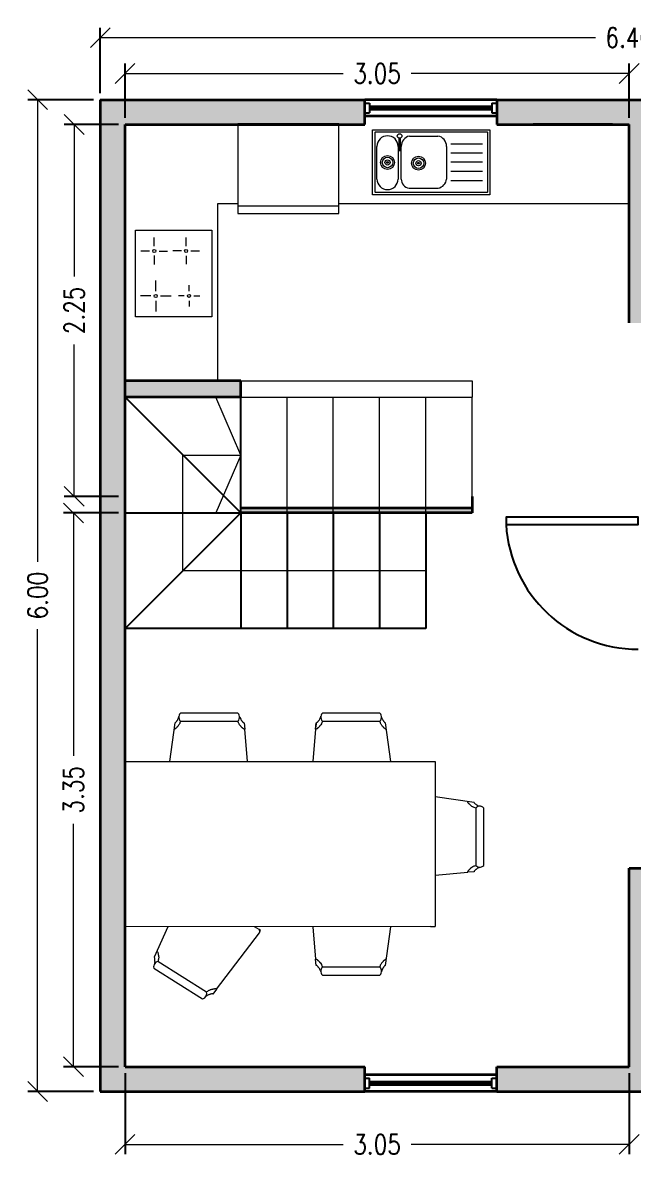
# Model space of a CAD drawing. Header units: inches. Extents: x 46.4 to 62.5, y 75.5 to 86.
# Drawn here: x 46.37 to 50.06, y 79.03 to 85.91 of the extents above; entities that cross this region are included whole.
import ezdxf

# ---------------------------------------------------------------- set-up
doc = ezdxf.new("R2010")
doc.units = ezdxf.units.IN
doc.header["$MEASUREMENT"] = 0
doc.linetypes.add('HIDDEN', pattern=[0.375, 0.25, -0.125])
doc.layers.get('DEFPOINTS').update_dxf_attribs({"color": 210})
for name, color, linetype, lineweight in [('A-ANNO-DIMS', 253, 'Continuous', 20), ('A-DOOR-FULL', 4, 'Continuous', 25), ('A-FLOR-LEVL', 7, 'Continuous', 35), ('A-FLOR-OVHD', 3, 'HIDDEN', 18), ('A-FLOR-STRS', 4, 'Continuous', 25), ('A-FURNITURE', 7, 'Continuous', 20), ('A-GLAZ-FULL', 4, 'Continuous', 25), ('A-WALL-FULL-EXTR', 7, 'Continuous', 35), ('A-WALL-FULL-INTR', 7, 'Continuous', 35)]:
    doc.layers.add(name, color=color, linetype=linetype, lineweight=lineweight)
doc.layers.add('Retini', color=253, linetype='Continuous', plot=False)
doc.styles.add('E-ROMANS', font='romans.shx', dxfattribs={"width": 0.8})
doc.dimstyles.new('E-0100_ARW_18', dxfattribs={"dimscale": 0.001, "dimtxt": 180, "dimasz": 180, "dimexe": 90, "dimexo": 60, "dimgap": 90, "dimtad": 0, "dimzin": 0, "dimdsep": 46, "dimtxsty": 'E-ROMANS', "dimblk": 'OPEN90', "dimcen": 90, "dimclrd": 256, "dimclre": 256, "dimclrt": 256, "dimadec": 0, "dimazin": 0, "dimtfac": 1, "dimtmove": 1, "dimatfit": 3, "dimldrblk": 'OPEN90', "dimfxl": 1, "dimtfill": 1, "dimtolj": 1, "dimtzin": 0, "dimarcsym": 0})

# ---------------------------------------------------------------- blocks, each defined once
blk = doc.blocks.new('_Oblique')
at = {"color": 0, "linetype": 'ByBlock', "lineweight": -2}
blk.add_line((-0.5, -0.5), (0.5, 0.5), dxfattribs=at)
blk = doc.blocks.new('*D33')
at = {"layer": 'A-ANNO-DIMS', "linetype": 'Continuous', "lineweight": -2, "transparency": 16777216}
for p, q in [((46.8393, 85.4809), (46.8393, 85.8766)), ((53.2393, 85.4809), (53.2393, 85.8766))]:
    blk.add_line(p, q, dxfattribs=at)
at = {"layer": 'A-ANNO-DIMS', "transparency": 16777216}
for p, q in [((46.8393, 85.8166), (49.8353, 85.8166)), ((53.2393, 85.8166), (50.2433, 85.8166))]:
    blk.add_line(p, q, dxfattribs=at)
at = {"layer": 'DEFPOINTS', "color": 0, "linetype": 'Continuous', "transparency": 16777216}
for p in [(53.2393, 85.8166), (46.8393, 85.4409), (53.2393, 85.4409)]:
    blk.add_point(p, dxfattribs=at)
at = {"layer": 'A-ANNO-DIMS', "linetype": 'Continuous', "transparency": 16777216, "xscale": 0.12, "yscale": 0.12, "zscale": 0.12, "rotation": 180}
blk.add_blockref('_Oblique', (46.8393, 85.8166), dxfattribs=at)
at = {"layer": 'A-ANNO-DIMS', "linetype": 'Continuous', "transparency": 16777216, "xscale": 0.12, "yscale": 0.12, "zscale": 0.12}
blk.add_blockref('_Oblique', (53.2393, 85.8166), dxfattribs=at)
at = {"layer": 'A-ANNO-DIMS', "linetype": 'Continuous', "transparency": 16777216, "insert": (50.0393, 85.8166), "char_height": 0.12, "attachment_point": 5, "style": 'E-ROMANS', "bg_fill": 3, "box_fill_scale": 1.25, "bg_fill_color": 256, "bg_fill_true_color": 13158600, "bg_fill_transparency": 0}
blk.add_mtext('\\A1;6.40', dxfattribs=at)
blk = doc.blocks.new('_Open90')
at = {"color": 0, "linetype": 'ByBlock', "lineweight": -2}
for p, q in [((0, 0), (-1, 0)), ((-0.5, 0.5), (0, 0)), ((0, 0), (-0.5, -0.5))]:
    blk.add_line(p, q, dxfattribs=at)
blk = doc.blocks.new('*D34')
at = {"layer": 'A-ANNO-DIMS', "linetype": 'Continuous', "lineweight": -2, "transparency": 16777216}
for p, q in [((46.7993, 85.4409), (46.4001, 85.4409)), ((46.7993, 79.4409), (46.4001, 79.4409))]:
    blk.add_line(p, q, dxfattribs=at)
at = {"layer": 'A-ANNO-DIMS', "transparency": 16777216}
for p, q in [((46.4601, 85.4409), (46.4601, 82.6449)), ((46.4601, 79.4409), (46.4601, 82.2369))]:
    blk.add_line(p, q, dxfattribs=at)
at = {"layer": 'DEFPOINTS', "color": 0, "linetype": 'Continuous', "transparency": 16777216}
for p in [(46.8393, 85.4409), (46.4601, 79.4409), (46.8393, 79.4409)]:
    blk.add_point(p, dxfattribs=at)
at = {"layer": 'A-ANNO-DIMS', "linetype": 'Continuous', "transparency": 16777216, "xscale": 0.12, "yscale": 0.12, "zscale": 0.12}
for p, rotation in [((46.4601, 85.4409), 90), ((46.4601, 79.4409), 270)]:
    blk.add_blockref('_Oblique', p, dxfattribs=dict(at, rotation=rotation))
at = {"layer": 'A-ANNO-DIMS', "linetype": 'Continuous', "transparency": 16777216, "insert": (46.4601, 82.4409), "char_height": 0.12, "attachment_point": 5, "rotation": 90, "style": 'E-ROMANS', "bg_fill": 3, "box_fill_scale": 1.25, "bg_fill_color": 256, "bg_fill_true_color": 13158600, "bg_fill_transparency": 0}
blk.add_mtext('\\A1;6.00', dxfattribs=at)
blk = doc.blocks.new('*D35')
at = {"layer": 'A-ANNO-DIMS', "linetype": 'Continuous', "lineweight": -2, "transparency": 16777216}
for p, q in [((46.9493, 82.9409), (46.6172, 82.9409)), ((46.9493, 79.5909), (46.6172, 79.5909))]:
    blk.add_line(p, q, dxfattribs=at)
at = {"layer": 'A-ANNO-DIMS', "transparency": 16777216}
for p, q in [((46.6772, 82.9409), (46.6772, 81.4722)), ((46.6772, 79.5909), (46.6772, 81.0596))]:
    blk.add_line(p, q, dxfattribs=at)
at = {"layer": 'DEFPOINTS', "color": 0, "linetype": 'Continuous', "transparency": 16777216}
for p in [(46.9893, 82.9409), (46.6772, 79.5909), (46.9893, 79.5909)]:
    blk.add_point(p, dxfattribs=at)
at = {"layer": 'A-ANNO-DIMS', "linetype": 'Continuous', "transparency": 16777216, "xscale": 0.12, "yscale": 0.12, "zscale": 0.12}
for p, rotation in [((46.6772, 82.9409), 90), ((46.6772, 79.5909), 270)]:
    blk.add_blockref('_Oblique', p, dxfattribs=dict(at, rotation=rotation))
at = {"layer": 'A-ANNO-DIMS', "linetype": 'Continuous', "transparency": 16777216, "insert": (46.6772, 81.2659), "char_height": 0.12, "attachment_point": 5, "rotation": 90, "style": 'E-ROMANS', "bg_fill": 3, "box_fill_scale": 1.25, "bg_fill_color": 256, "bg_fill_true_color": 13158600, "bg_fill_transparency": 0}
blk.add_mtext('\\A1;3.35', dxfattribs=at)
blk = doc.blocks.new('*D36')
at = {"layer": 'A-ANNO-DIMS', "linetype": 'Continuous', "lineweight": -2, "transparency": 16777216}
for p, q in [((46.9493, 85.2909), (46.6212, 85.2909)), ((46.9493, 83.0409), (46.6212, 83.0409))]:
    blk.add_line(p, q, dxfattribs=at)
at = {"layer": 'A-ANNO-DIMS', "transparency": 16777216}
for p, q in [((46.6812, 85.2909), (46.6812, 84.3722)), ((46.6812, 83.0409), (46.6812, 83.9596))]:
    blk.add_line(p, q, dxfattribs=at)
at = {"layer": 'DEFPOINTS', "color": 0, "linetype": 'Continuous', "transparency": 16777216}
for p in [(46.9893, 85.2909), (46.6812, 83.0409), (46.9893, 83.0409)]:
    blk.add_point(p, dxfattribs=at)
at = {"layer": 'A-ANNO-DIMS', "linetype": 'Continuous', "transparency": 16777216, "xscale": 0.12, "yscale": 0.12, "zscale": 0.12}
for p, rotation in [((46.6812, 85.2909), 90), ((46.6812, 83.0409), 270)]:
    blk.add_blockref('_Oblique', p, dxfattribs=dict(at, rotation=rotation))
at = {"layer": 'A-ANNO-DIMS', "linetype": 'Continuous', "transparency": 16777216, "insert": (46.6812, 84.1659), "char_height": 0.12, "attachment_point": 5, "rotation": 90, "style": 'E-ROMANS', "bg_fill": 3, "box_fill_scale": 1.25, "bg_fill_color": 256, "bg_fill_true_color": 13158600, "bg_fill_transparency": 0}
blk.add_mtext('\\A1;2.25', dxfattribs=at)
blk = doc.blocks.new('*D37')
at = {"layer": 'A-ANNO-DIMS', "linetype": 'Continuous', "lineweight": -2, "transparency": 16777216}
for p, q in [((46.9893, 85.3309), (46.9893, 85.6596)), ((50.0393, 85.3309), (50.0393, 85.6596))]:
    blk.add_line(p, q, dxfattribs=at)
at = {"layer": 'A-ANNO-DIMS', "transparency": 16777216}
for p, q in [((46.9893, 85.5996), (48.308, 85.5996)), ((50.0393, 85.5996), (48.7206, 85.5996))]:
    blk.add_line(p, q, dxfattribs=at)
at = {"layer": 'DEFPOINTS', "color": 0, "linetype": 'Continuous', "transparency": 16777216}
for p in [(50.0393, 85.5996), (46.9893, 85.2909), (50.0393, 85.2909)]:
    blk.add_point(p, dxfattribs=at)
at = {"layer": 'A-ANNO-DIMS', "linetype": 'Continuous', "transparency": 16777216, "xscale": 0.12, "yscale": 0.12, "zscale": 0.12, "rotation": 180}
blk.add_blockref('_Oblique', (46.9893, 85.5996), dxfattribs=at)
at = {"layer": 'A-ANNO-DIMS', "linetype": 'Continuous', "transparency": 16777216, "xscale": 0.12, "yscale": 0.12, "zscale": 0.12}
blk.add_blockref('_Oblique', (50.0393, 85.5996), dxfattribs=at)
at = {"layer": 'A-ANNO-DIMS', "linetype": 'Continuous', "transparency": 16777216, "insert": (48.5143, 85.5996), "char_height": 0.12, "attachment_point": 5, "style": 'E-ROMANS', "bg_fill": 3, "box_fill_scale": 1.25, "bg_fill_color": 256, "bg_fill_true_color": 13158600, "bg_fill_transparency": 0}
blk.add_mtext('\\A1;3.05', dxfattribs=at)
blk = doc.blocks.new('*D40')
at = {"layer": 'A-ANNO-DIMS', "linetype": 'Continuous', "lineweight": -2, "transparency": 16777216}
for p, q in [((46.9893, 79.5509), (46.9893, 79.0607)), ((50.0393, 79.5509), (50.0393, 79.0607))]:
    blk.add_line(p, q, dxfattribs=at)
at = {"layer": 'A-ANNO-DIMS', "transparency": 16777216}
for p, q in [((46.9893, 79.1207), (48.308, 79.1207)), ((50.0393, 79.1207), (48.7206, 79.1207))]:
    blk.add_line(p, q, dxfattribs=at)
at = {"layer": 'DEFPOINTS', "color": 0, "linetype": 'Continuous', "transparency": 16777216}
for p in [(46.9893, 79.5909), (50.0393, 79.5909), (50.0393, 79.1207)]:
    blk.add_point(p, dxfattribs=at)
at = {"layer": 'A-ANNO-DIMS', "linetype": 'Continuous', "transparency": 16777216, "xscale": 0.12, "yscale": 0.12, "zscale": 0.12, "rotation": 180}
blk.add_blockref('_Oblique', (46.9893, 79.1207), dxfattribs=at)
at = {"layer": 'A-ANNO-DIMS', "linetype": 'Continuous', "transparency": 16777216, "xscale": 0.12, "yscale": 0.12, "zscale": 0.12}
blk.add_blockref('_Oblique', (50.0393, 79.1207), dxfattribs=at)
at = {"layer": 'A-ANNO-DIMS', "linetype": 'Continuous', "transparency": 16777216, "insert": (48.5143, 79.1207), "char_height": 0.12, "attachment_point": 5, "style": 'E-ROMANS', "bg_fill": 3, "box_fill_scale": 1.25, "bg_fill_color": 256, "bg_fill_true_color": 13158600, "bg_fill_transparency": 0}
blk.add_mtext('\\A1;3.05', dxfattribs=at)

msp = doc.modelspace()

# ---------------------------------------------------------------- hatches: boundary and pattern name
at = {"layer": 'Retini'}
h = msp.add_hatch(color=253, dxfattribs=at)
h.dxf.hatch_style = 1
h.paths.add_polyline_path([(46.8393, 79.4409), (48.4393, 79.4409), (48.4393, 79.5909), (46.9893, 79.5909), (46.9893, 85.2909), (48.4393, 85.2909), (48.4393, 85.4409), (46.8393, 85.4409)])
h = msp.add_hatch(color=253, dxfattribs=at)
h.dxf.hatch_style = 1
h.paths.add_polyline_path([(50.1893, 85.4409), (50.0393, 85.4409), (49.2393, 85.4409), (49.2393, 85.2909), (50.0393, 85.2909), (50.0393, 84.0909), (50.1893, 84.0909)])
h = msp.add_hatch(color=253, dxfattribs=at)
h.dxf.hatch_style = 1
h.paths.add_polyline_path([(47.6893, 83.7409), (46.9893, 83.7409), (46.9893, 83.6409), (47.6893, 83.6409)], flags=17)
h = msp.add_hatch(color=253, dxfattribs=at)
h.dxf.hatch_style = 1
h.paths.add_polyline_path([(47.9693, 82.9694), (47.6893, 82.9694), (47.6893, 82.9409), (47.9693, 82.9409)])
h = msp.add_hatch(color=253, dxfattribs=at)
h.dxf.hatch_style = 1
h.paths.add_polyline_path([(48.2493, 82.9694), (47.9693, 82.9694), (47.9693, 82.9409), (48.2493, 82.9409)])
h = msp.add_hatch(color=253, dxfattribs=at)
h.dxf.hatch_style = 1
h.paths.add_polyline_path([(48.5293, 82.9694), (48.2493, 82.9694), (48.2493, 82.9409), (48.5293, 82.9409)])
h = msp.add_hatch(color=253, dxfattribs=at)
h.dxf.hatch_style = 1
h.paths.add_polyline_path([(48.8093, 82.9694), (48.5293, 82.9694), (48.5293, 82.9409), (48.8093, 82.9409)])
h = msp.add_hatch(color=253, dxfattribs=at)
h.dxf.hatch_style = 1
h.paths.add_polyline_path([(49.0893, 82.9694), (48.8093, 82.9694), (48.8093, 82.9409), (49.0893, 82.9409)])
h = msp.add_hatch(color=253, dxfattribs=at)
h.dxf.hatch_style = 1
h.paths.add_polyline_path([(50.1893, 80.7909), (50.0393, 80.7909), (50.0393, 79.5909), (49.2393, 79.5909), (49.2393, 79.4409), (50.0393, 79.4409), (50.1893, 79.4409)])

# ---------------------------------------------------------------- linework, layer by layer
at = {"layer": 'A-DOOR-FULL', "linetype": 'Continuous'}
msp.add_lwpolyline([(49.2943, 82.8709), (50.0943, 82.8709), (50.0943, 82.9159), (49.2943, 82.9159), (49.2943, 82.8709)], dxfattribs=at)
msp.add_arc((50.0952, 82.9182), 0.8023, 183.38109, 269.93414, dxfattribs=at)
at = {"layer": 'A-FLOR-LEVL', "linetype": 'Continuous'}
for p, q in [((49.2393, 85.4409), (48.4393, 85.4409)), ((49.2393, 85.3409), (48.4393, 85.3409)), ((49.2393, 79.5409), (48.4393, 79.5409)), ((49.2393, 79.4409), (48.4393, 79.4409))]:
    msp.add_line(p, q, dxfattribs=at)
at = {"layer": 'A-FLOR-OVHD', "linetype": 'Continuous'}
for p, q in [((47.6893, 83.7409), (49.0893, 83.7409)), ((49.0893, 83.7409), (49.0893, 83.6409)), ((47.6893, 83.6409), (49.0893, 83.6409)), ((47.9693, 82.9409), (47.9693, 83.6409)), ((48.2493, 82.9409), (48.2493, 83.6409)), ((48.5293, 82.9409), (48.5293, 83.6409)), ((48.8093, 82.9409), (48.8093, 83.6409)), ((49.0893, 83.0409), (49.0893, 83.6409)), ((47.3393, 82.5909), (47.3393, 83.2909)), ((47.3393, 83.2909), (47.6893, 83.2909)), ((48.8093, 82.5909), (47.3393, 82.5909))]:
    msp.add_line(p, q, dxfattribs=at)
for points in [[(47.6893, 83.2909), (47.5381, 83.6409)], [(47.6893, 83.2909), (47.5381, 82.9409)]]:
    msp.add_lwpolyline(points, dxfattribs=at)
at = {"layer": 'A-FLOR-STRS', "linetype": 'Continuous', "ltscale": 0.001}
for q in [(46.9893, 83.6409), (47.6893, 83.6409)]:
    msp.add_line((47.6893, 82.9409), q, dxfattribs=at)
at = {"layer": 'A-FLOR-STRS', "linetype": 'Continuous'}
for p, q in [((46.9893, 82.9409), (47.6893, 82.9409)), ((47.6893, 82.9409), (47.6893, 82.2409)), ((47.9693, 82.9409), (47.9693, 82.2409)), ((48.2493, 82.9409), (48.2493, 82.2409)), ((48.5293, 82.9409), (48.5293, 82.2409)), ((48.8093, 82.9409), (48.8093, 82.2409)), ((48.8093, 82.2409), (46.9893, 82.2409))]:
    msp.add_line(p, q, dxfattribs=at)
at = {"layer": 'A-FLOR-STRS', "linetype": 'Continuous', "ltscale": 15}
msp.add_line((47.6893, 82.9409), (46.9893, 82.2409), dxfattribs=at)
at = {"layer": 'A-FURNITURE', "color": 0, "linetype": 'Continuous'}
for p, q in [((47.6708, 85.29), (47.6708, 84.7523)), ((48.2825, 84.7523), (48.2825, 85.29)), ((48.645, 85.2084), (48.645, 85.177)), ((48.6489, 85.1858), (48.6489, 85.2074)), ((48.6522, 85.2074), (48.6522, 85.1858)), ((48.6561, 85.1859), (48.6561, 85.2084)), ((48.7096, 85.2212), (48.8824, 85.2212)), ((48.5133, 84.961), (48.5133, 85.1583)), ((48.6415, 85.1583), (48.6415, 84.961)), ((48.645, 85.177), (48.645, 85.1343)), ((48.645, 85.1343), (48.6561, 85.1343)), ((48.6522, 85.1858), (48.6489, 85.1858)), ((48.6561, 85.1343), (48.6561, 85.1859)), ((48.66, 84.961), (48.66, 85.1583)), ((48.9347, 85.1583), (48.9347, 84.961)), ((48.9604, 85.1742), (49.1511, 85.1742)), ((48.9604, 85.1191), (49.1511, 85.1191)), ((48.9607, 85.0641), (49.1511, 85.0641)), ((48.9596, 85.0088), (49.1511, 85.0088)), ((48.9604, 84.9525), (49.1511, 84.9525)), ((48.7077, 84.9061), (48.8838, 84.9061)), ((48.2825, 84.7975), (47.6708, 84.7975)), ((48.2825, 84.7523), (48.2825, 84.7975)), ((47.6708, 84.7523), (48.2825, 84.7523)), ((47.1658, 84.5548), (47.1658, 84.6064)), ((47.3592, 84.5545), (47.3592, 84.6068)), ((47.1373, 84.5254), (47.0849, 84.5254)), ((47.1948, 84.5254), (47.2462, 84.5254)), ((47.3305, 84.5258), (47.2786, 84.5258)), ((47.3876, 84.5258), (47.4396, 84.5258)), ((47.1658, 84.4978), (47.1658, 84.4449)), ((47.3592, 84.4972), (47.3592, 84.4454)), ((47.175, 84.2827), (47.175, 84.3466)), ((47.3764, 84.2821), (47.3764, 84.3181)), ((47.1461, 84.2536), (47.0817, 84.2536)), ((47.2039, 84.2536), (47.2683, 84.2536)), ((47.3477, 84.2534), (47.3118, 84.2534)), ((47.4052, 84.2534), (47.4409, 84.2534)), ((47.175, 84.2244), (47.175, 84.1601)), ((47.3764, 84.2246), (47.3764, 84.1892))]:
    msp.add_line(p, q, dxfattribs=at)
at = {"layer": 'A-FURNITURE', "linetype": 'Continuous'}
for p, q in [((47.5497, 83.7421), (47.5497, 84.8129)), ((47.5497, 84.8129), (47.6708, 84.8129)), ((48.2825, 84.8129), (50.0392, 84.8129)), ((47.314, 81.7018), (47.3159, 81.6944)), ((47.3159, 81.6944), (47.3195, 81.6876)), ((47.3195, 81.6876), (47.3247, 81.682)), ((47.6717, 81.7291), (47.3247, 81.7291)), ((47.6717, 81.682), (47.677, 81.6876)), ((47.6806, 81.6944), (47.6825, 81.7018)), ((47.684, 81.7037), (47.6825, 81.7094)), ((47.6825, 81.7018), (47.6825, 81.7094)), ((48.1717, 81.7037), (48.1736, 81.7117)), ((48.1732, 81.7018), (48.1751, 81.6944)), ((48.1751, 81.6944), (48.1787, 81.6876)), ((48.1787, 81.6876), (48.184, 81.682)), ((48.5309, 81.7291), (48.184, 81.7291)), ((48.5309, 81.682), (48.5362, 81.6876)), ((48.5398, 81.6944), (48.5417, 81.7018)), ((47.2906, 81.6711), (47.2575, 81.4363)), ((47.2906, 81.6711), (47.2906, 81.6711)), ((47.3247, 81.682), (47.6717, 81.682)), ((47.71, 81.6711), (47.7099, 81.6711)), ((47.71, 81.6711), (47.7134, 81.6332)), ((47.7306, 81.4363), (47.7134, 81.6332)), ((48.1424, 81.6332), (48.1251, 81.4363)), ((48.1423, 81.6332), (48.1457, 81.6711)), ((48.1457, 81.6711), (48.1434, 81.6452)), ((48.1458, 81.6711), (48.1457, 81.6711)), ((48.184, 81.682), (48.5309, 81.682)), ((48.5981, 81.4363), (48.5651, 81.6711)), ((48.5651, 81.6711), (48.5651, 81.6711)), ((46.9893, 81.4363), (48.8664, 81.4363)), ((48.8664, 81.4363), (48.8664, 80.4384)), ((49.1012, 81.1898), (48.8664, 81.2228)), ((49.1012, 81.1898), (49.1012, 81.1898)), ((49.1178, 81.1609), (49.1121, 81.1556)), ((49.1121, 81.1556), (49.1121, 80.8086)), ((49.1245, 81.1645), (49.1178, 81.1609)), ((49.1319, 81.1664), (49.1245, 81.1645)), ((49.1593, 80.8086), (49.1593, 81.1556)), ((49.1121, 80.8086), (49.1178, 80.8034)), ((49.1245, 80.7998), (49.1319, 80.7979)), ((49.1319, 80.7979), (49.1395, 80.7979)), ((49.1338, 80.7964), (49.1395, 80.7979)), ((48.8664, 80.7498), (49.0633, 80.767)), ((49.1012, 80.7704), (49.0633, 80.767)), ((49.1012, 80.7704), (49.1012, 80.7704)), ((48.8367, 80.4384), (46.9893, 80.4379)), ((47.248, 80.4379), (47.1653, 80.254)), ((47.5432, 80.0607), (47.8019, 80.4014)), ((47.7999, 80.4206), (47.7724, 80.4379)), ((47.8084, 80.4153), (47.7999, 80.4206)), ((47.8046, 80.4093), (47.8084, 80.4153)), ((48.1251, 80.4379), (48.1423, 80.2411)), ((48.5651, 80.2031), (48.5981, 80.4379)), ((48.8367, 80.4384), (48.8664, 80.4384)), ((47.1653, 80.254), (47.1654, 80.254)), ((47.1633, 80.1866), (47.4569, 80.0017)), ((47.181, 80.2245), (47.1743, 80.2208)), ((47.482, 80.0416), (47.1884, 80.2265)), ((48.1457, 80.2031), (48.1423, 80.2411)), ((48.1457, 80.2031), (48.1458, 80.2031)), ((48.1751, 80.1798), (48.1732, 80.1724)), ((48.184, 80.1922), (48.1787, 80.1866)), ((48.5309, 80.1922), (48.184, 80.1922)), ((48.5362, 80.1866), (48.5309, 80.1922)), ((48.5398, 80.1798), (48.5362, 80.1866)), ((48.5417, 80.1724), (48.5398, 80.1798)), ((48.5651, 80.2031), (48.5651, 80.2031)), ((48.1717, 80.1705), (48.1732, 80.1648)), ((48.1732, 80.1724), (48.1732, 80.1648)), ((48.184, 80.1451), (48.5309, 80.1451)), ((47.4834, 80.034), (47.482, 80.0416)), ((47.5433, 80.0607), (47.5202, 80.0304)), ((47.4765, 80.0127), (47.4806, 80.0191)), ((47.4808, 80.0167), (47.4765, 80.0127)), ((47.4806, 80.0191), (47.4829, 80.0264)), ((47.4829, 80.0264), (47.4834, 80.034)), ((47.5202, 80.0305), (47.5202, 80.0304))]:
    msp.add_line(p, q, dxfattribs=at)
at = {"layer": 'A-FURNITURE', "color": 7, "linetype": 'Continuous'}
msp.add_line((46.9893, 80.6563), (46.9893, 81.0723), dxfattribs=at)
at = {"layer": 'A-FURNITURE', "color": 0, "linetype": 'Continuous'}
for points in [[(49.1949, 84.8657), (48.4874, 84.8657, -0.414214), (48.4866, 84.8665), (48.4866, 85.2579, -0.414214), (48.4874, 85.2588), (49.1949, 85.2588, -0.414214), (49.1957, 85.2579), (49.1957, 84.8665, -0.414214)], [(48.5051, 85.2464), (49.1798, 85.2464, -0.425509), (49.1814, 85.245), (49.1814, 84.8808, -0.376877), (49.1804, 84.8795), (48.5052, 84.8795, -0.388157), (48.5035, 84.8811), (48.5035, 85.2451, -0.39883)], [(47.0531, 84.1284), (47.0531, 84.6505, -0.414214), (47.0537, 84.6511), (47.5132, 84.6511, -0.414214), (47.5138, 84.6505), (47.5138, 84.1278), (47.0537, 84.1278, -0.414214)]]:
    msp.add_lwpolyline(points, format="xyb", close=True, dxfattribs=at)
at = {"layer": 'A-FURNITURE', "linetype": 'Continuous'}
for points in [[(47.3091, 81.6916), (47.3123, 81.7018), (47.314, 81.7094)], [(47.3247, 81.7291), (47.3195, 81.7235), (47.3159, 81.7168), (47.314, 81.7094), (47.314, 81.7018)], [(47.6825, 81.7094), (47.6806, 81.7168), (47.677, 81.7235), (47.6717, 81.7291)], [(47.677, 81.6876), (47.6806, 81.6944)], [(48.184, 81.7291), (48.1787, 81.7235), (48.1751, 81.7168), (48.1732, 81.7094)], [(48.1732, 81.7094), (48.1732, 81.7018)], [(48.5417, 81.7018), (48.5417, 81.7094), (48.5398, 81.7168), (48.5362, 81.7235), (48.5309, 81.7291)], [(48.5362, 81.6876), (48.5398, 81.6944)], [(48.5466, 81.6916), (48.5434, 81.7018), (48.5415, 81.7108), (48.5415, 81.711)], [(49.1217, 81.1713), (49.1319, 81.168), (49.1395, 81.1664)], [(49.1593, 81.1556), (49.1536, 81.1609), (49.1469, 81.1645), (49.1395, 81.1664), (49.1319, 81.1664)], [(49.1178, 80.8034), (49.1245, 80.7998)], [(49.1395, 80.7979), (49.1469, 80.7998), (49.1536, 80.8034), (49.1593, 80.8086)], [(47.1688, 80.2155), (47.1647, 80.2091), (47.1624, 80.2018), (47.1619, 80.1942), (47.1633, 80.1866)], [(47.1701, 80.2267), (47.1674, 80.2164), (47.1647, 80.2091)], [(47.1743, 80.2208), (47.1688, 80.2155)], [(47.1884, 80.2265), (47.181, 80.2245)], [(48.1787, 80.1866), (48.1751, 80.1798)], [(48.5466, 80.1826), (48.5434, 80.1724), (48.5417, 80.1648)], [(48.1732, 80.1648), (48.1751, 80.1574), (48.1787, 80.1507), (48.184, 80.1451)], [(48.5309, 80.1451), (48.5362, 80.1507), (48.5398, 80.1574), (48.5417, 80.1648), (48.5417, 80.1724)], [(47.4569, 80.0017), (47.4643, 80.0037), (47.471, 80.0074), (47.4765, 80.0127)]]:
    msp.add_lwpolyline(points, dxfattribs=at)
at = {"layer": 'A-FURNITURE', "color": 0, "linetype": 'Continuous'}
for centre, radius in [((48.6505, 85.2212), 0.014), ((48.5776, 85.0612), 0.042), ((48.5776, 85.0612), 0.0317), ((48.5776, 85.0612), 0.0157), ((48.5776, 85.0612), 0.00498), ((48.7651, 85.0569), 0.042), ((48.7651, 85.0569), 0.0317), ((48.7651, 85.0569), 0.0157), ((48.7651, 85.0569), 0.00498), ((47.1661, 84.5257), 0.00977), ((47.359, 84.5256), 0.00907), ((47.1746, 84.2534), 0.00903), ((47.3763, 84.2537), 0.00893)]:
    msp.add_circle(centre, radius, dxfattribs=at)
for centre, radius, start, end in [((48.5774, 85.1583), 0.0641, 0, 180), ((48.7246, 85.1583), 0.0646, 103.47059, 180), ((48.8717, 85.1591), 0.063, 359.32088, 80.15951), ((48.5774, 84.961), 0.0641, 180, 0), ((48.7155, 84.961), 0.0555, 180, 261.94104), ((48.8729, 84.9672), 0.0621, 280.14192, 354.29102)]:
    msp.add_arc(centre, radius, start, end, dxfattribs=at)
at = {"layer": 'A-FURNITURE', "linetype": 'Continuous'}
msp.add_arc((47.7906, 80.4099), 0.0142, 322.79165, 48.79165, dxfattribs=at)
for points, knots in [([(47.2963, 81.6742), (47.2982, 81.676), (47.301, 81.6796), (47.3048, 81.6852), (47.3067, 81.6881), (47.3076, 81.6895)], [-0.8333326, -0.8333326, -0.8333326, -0.8333326, -0.6666667, -0.5833333, -0.5000001, -0.5000001, -0.5000001, -0.5000001]), ([(47.6909, 81.6895), (47.6919, 81.6881), (47.6941, 81.6852), (47.6962, 81.6824), (47.6973, 81.681)], [-0.4999999, -0.4999999, -0.4999999, -0.4999999, -0.4166667, -0.3333333, -0.3333333, -0.3333333, -0.3333333]), ([(48.1584, 81.681), (48.1595, 81.6824), (48.1616, 81.6852), (48.1638, 81.6881), (48.1648, 81.6895)], [0.3333333, 0.3333333, 0.3333333, 0.3333333, 0.4166667, 0.4999999, 0.4999999, 0.4999999, 0.4999999]), ([(48.548, 81.6895), (48.549, 81.6881), (48.5509, 81.6852), (48.5537, 81.681), (48.5566, 81.6771), (48.5585, 81.6751), (48.5594, 81.6742)], [0.5000001, 0.5000001, 0.5000001, 0.5000001, 0.5833333, 0.6666667, 0.75, 0.8333326, 0.8333326, 0.8333326, 0.8333326]), ([(47.3082, 81.6501), (47.3071, 81.6489), (47.3049, 81.6467), (47.3027, 81.6443), (47.3016, 81.6432)], [0.416667, 0.416667, 0.416667, 0.416667, 0.5, 0.5833333, 0.5833333, 0.5833333, 0.5833333]), ([(47.3214, 81.6719), (47.3203, 81.669), (47.3181, 81.6639), (47.3159, 81.6601), (47.3148, 81.6584)], [0.0833336, 0.0833336, 0.0833336, 0.0833336, 0.1666667, 0.2499995, 0.2499995, 0.2499995, 0.2499995]), ([(47.703, 81.637), (47.7018, 81.6379), (47.6995, 81.64), (47.6961, 81.6434), (47.6926, 81.647), (47.6903, 81.6491), (47.6891, 81.6503)], [-0.75, -0.75, -0.75, -0.75, -0.6666667, -0.5833333, -0.5, -0.4166668, -0.4166668, -0.4166668, -0.4166668]), ([(48.1596, 81.6434), (48.1585, 81.6423), (48.1562, 81.6399), (48.1538, 81.638), (48.1527, 81.637)], [0.5833334, 0.5833334, 0.5833334, 0.5833334, 0.6666667, 0.75, 0.75, 0.75, 0.75]), ([(48.1666, 81.6503), (48.1654, 81.6491), (48.1631, 81.6469), (48.1608, 81.6446), (48.1596, 81.6434)], [0.4166668, 0.4166668, 0.4166668, 0.4166668, 0.5, 0.5833333, 0.5833333, 0.5833333, 0.5833333]), ([(48.5408, 81.6584), (48.5397, 81.6601), (48.5375, 81.6636), (48.5353, 81.6696), (48.5342, 81.6727)], [-0.2499995, -0.2499995, -0.2499995, -0.2499995, -0.1666667, -0.0833336, -0.0833336, -0.0833336, -0.0833336]), ([(48.554, 81.6432), (48.5529, 81.6443), (48.5507, 81.6467), (48.5485, 81.6489), (48.5474, 81.6501)], [-0.5833333, -0.5833333, -0.5833333, -0.5833333, -0.5, -0.416667, -0.416667, -0.416667, -0.416667]), ([(49.0802, 81.1721), (49.079, 81.1732), (49.0768, 81.1754), (49.0745, 81.1776), (49.0733, 81.1787)], [0.416667, 0.416667, 0.416667, 0.416667, 0.5, 0.5833333, 0.5833333, 0.5833333, 0.5833333]), ([(49.1021, 81.1589), (49.0991, 81.16), (49.094, 81.1622), (49.0902, 81.1644), (49.0885, 81.1655)], [0.0833336, 0.0833336, 0.0833336, 0.0833336, 0.1666667, 0.2499995, 0.2499995, 0.2499995, 0.2499995]), ([(49.1043, 81.1841), (49.1061, 81.1822), (49.1097, 81.1794), (49.1153, 81.1756), (49.1182, 81.1737), (49.1196, 81.1727)], [-0.8333326, -0.8333326, -0.8333326, -0.8333326, -0.6666667, -0.5833333, -0.5000001, -0.5000001, -0.5000001, -0.5000001]), ([(49.0671, 80.7774), (49.068, 80.7785), (49.0701, 80.7808), (49.0736, 80.7843), (49.0771, 80.7878), (49.0792, 80.7901), (49.0804, 80.7913)], [-0.75, -0.75, -0.75, -0.75, -0.6666667, -0.5833333, -0.5, -0.4166668, -0.4166668, -0.4166668, -0.4166668]), ([(49.1196, 80.7895), (49.1182, 80.7884), (49.1153, 80.7863), (49.1126, 80.7842), (49.1112, 80.7831)], [-0.4999999, -0.4999999, -0.4999999, -0.4999999, -0.4166667, -0.3333333, -0.3333333, -0.3333333, -0.3333333]), ([(47.1696, 80.2395), (47.1696, 80.2411), (47.1693, 80.2443), (47.1688, 80.247), (47.1685, 80.2483)], [0.6666667, 0.6666667, 0.6666667, 0.6666667, 0.75, 0.8333328, 0.8333328, 0.8333328, 0.8333328]), ([(47.1813, 80.2893), (47.1823, 80.2889), (47.1841, 80.2877), (47.1854, 80.2857), (47.186, 80.2845)], [-0.9982488, -0.9982488, -0.9982488, -0.9982488, -0.9166667, -0.8333333, -0.8333333, -0.8333333, -0.8333333]), ([(47.1896, 80.2717), (47.1899, 80.2701), (47.1905, 80.2669), (47.1912, 80.2639), (47.1915, 80.2623)], [-0.5833333, -0.5833333, -0.5833333, -0.5833333, -0.5, -0.4166672, -0.4166672, -0.4166672, -0.4166672]), ([(47.17, 80.2293), (47.1699, 80.231), (47.1698, 80.2345), (47.1697, 80.2378), (47.1696, 80.2395)], [0.5000005, 0.5000005, 0.5000005, 0.5000005, 0.5833333, 0.6666663, 0.6666663, 0.6666663, 0.6666663]), ([(48.1527, 80.2372), (48.1538, 80.2363), (48.1562, 80.2342), (48.1585, 80.2319), (48.1596, 80.2308)], [-0.75, -0.75, -0.75, -0.75, -0.6666667, -0.5833334, -0.5833334, -0.5833334, -0.5833334]), ([(48.1648, 80.1847), (48.1638, 80.1861), (48.1616, 80.189), (48.1595, 80.1918), (48.1584, 80.1932)], [-0.4999999, -0.4999999, -0.4999999, -0.4999999, -0.4166667, -0.3333333, -0.3333333, -0.3333333, -0.3333333]), ([(48.1596, 80.2308), (48.1608, 80.2296), (48.1631, 80.2272), (48.1654, 80.2251), (48.1666, 80.2239)], [-0.5833333, -0.5833333, -0.5833333, -0.5833333, -0.5, -0.4166668, -0.4166668, -0.4166668, -0.4166668]), ([(48.5342, 80.2023), (48.5353, 80.2052), (48.5375, 80.2103), (48.5397, 80.2141), (48.5408, 80.2158)], [0.0833336, 0.0833336, 0.0833336, 0.0833336, 0.1666667, 0.2499995, 0.2499995, 0.2499995, 0.2499995]), ([(48.5474, 80.2241), (48.5485, 80.2253), (48.5507, 80.2275), (48.5529, 80.2299), (48.554, 80.231)], [0.416667, 0.416667, 0.416667, 0.416667, 0.5, 0.5833333, 0.5833333, 0.5833333, 0.5833333]), ([(48.5594, 80.2), (48.5575, 80.1983), (48.5547, 80.1946), (48.5509, 80.189), (48.549, 80.1861), (48.548, 80.1847)], [-0.8333326, -0.8333326, -0.8333326, -0.8333326, -0.6666667, -0.5833333, -0.5000001, -0.5000001, -0.5000001, -0.5000001]), ([(47.5231, 80.0612), (47.5247, 80.0616), (47.528, 80.0623), (47.5325, 80.063), (47.5354, 80.0634), (47.5367, 80.0631)], [0.5833336, 0.5833336, 0.5833336, 0.5833336, 0.6666667, 0.75, 0.8333333, 0.8333333, 0.8333333, 0.8333333])]:
    msp.add_open_spline(points, degree=3, knots=knots, dxfattribs=at)
for points in [[(47.3076, 81.6895), (47.3082, 81.6903), (47.3088, 81.6912), (47.3091, 81.6916)], [(47.684, 81.7037), (47.6887, 81.6923), (47.6898, 81.6909), (47.6909, 81.6895)], [(48.1648, 81.6895), (48.1659, 81.6909), (48.1669, 81.6923), (48.1717, 81.7037)], [(48.5463, 81.692), (48.5469, 81.6912), (48.5475, 81.6903), (48.548, 81.6895)], [(47.2885, 81.6328), (47.2874, 81.6325), (47.2863, 81.6325), (47.2852, 81.6327)], [(47.2918, 81.6342), (47.2907, 81.6336), (47.2896, 81.6333), (47.2885, 81.6328)], [(47.2906, 81.6711), (47.2915, 81.6711), (47.2925, 81.6715), (47.2934, 81.672)], [(47.2951, 81.6366), (47.294, 81.6357), (47.2929, 81.6347), (47.2918, 81.6342)], [(47.2934, 81.672), (47.2944, 81.6725), (47.2953, 81.6733), (47.2963, 81.6742)], [(47.2984, 81.6397), (47.2973, 81.6386), (47.2962, 81.6376), (47.2951, 81.6366)], [(47.3016, 81.6432), (47.3005, 81.642), (47.2995, 81.6408), (47.2984, 81.6397)], [(47.3115, 81.6538), (47.3104, 81.6525), (47.3093, 81.6512), (47.3082, 81.6501)], [(47.3148, 81.6584), (47.3137, 81.6566), (47.3126, 81.6552), (47.3115, 81.6538)], [(47.3247, 81.682), (47.3236, 81.6782), (47.3225, 81.6749), (47.3214, 81.6719)], [(47.6752, 81.672), (47.6741, 81.6749), (47.6729, 81.6782), (47.6717, 81.682)], [(47.6787, 81.6643), (47.6775, 81.6665), (47.6764, 81.6695), (47.6752, 81.672)], [(47.6856, 81.654), (47.6833, 81.6566), (47.681, 81.6591), (47.6787, 81.6643)], [(47.6891, 81.6503), (47.688, 81.6514), (47.6868, 81.6527), (47.6856, 81.654)], [(47.6973, 81.681), (47.6983, 81.6797), (47.6994, 81.6783), (47.7004, 81.6771)], [(47.7004, 81.6771), (47.7015, 81.6761), (47.7026, 81.6749), (47.7036, 81.6742)], [(47.7065, 81.6346), (47.7053, 81.6353), (47.7042, 81.6361), (47.703, 81.637)], [(47.7036, 81.6742), (47.7047, 81.6733), (47.7058, 81.6728), (47.7068, 81.672)], [(47.71, 81.6332), (47.7088, 81.6335), (47.7076, 81.634), (47.7065, 81.6346)], [(47.7068, 81.672), (47.7079, 81.6715), (47.7089, 81.6711), (47.71, 81.6711)], [(47.7134, 81.6332), (47.7123, 81.6329), (47.7111, 81.633), (47.71, 81.6332)], [(48.1457, 81.6332), (48.1446, 81.633), (48.1434, 81.6329), (48.1423, 81.6332)], [(48.1457, 81.6711), (48.1467, 81.6711), (48.1478, 81.6715), (48.1489, 81.672)], [(48.1492, 81.6346), (48.1481, 81.634), (48.1469, 81.6337), (48.1457, 81.6336)], [(48.1489, 81.672), (48.1499, 81.6725), (48.151, 81.6733), (48.1521, 81.6742)], [(48.1527, 81.637), (48.1515, 81.6361), (48.1504, 81.6351), (48.1492, 81.6346)], [(48.1521, 81.6742), (48.1531, 81.6751), (48.1542, 81.6761), (48.1553, 81.6773)], [(48.1553, 81.6773), (48.1563, 81.6784), (48.1574, 81.6797), (48.1584, 81.681)], [(48.1701, 81.654), (48.1689, 81.6526), (48.1677, 81.6514), (48.1666, 81.6503)], [(48.177, 81.6643), (48.1747, 81.6599), (48.1724, 81.6566), (48.1701, 81.654)], [(48.1805, 81.672), (48.1793, 81.6691), (48.1782, 81.6665), (48.177, 81.6643)], [(48.184, 81.682), (48.1828, 81.6782), (48.1816, 81.6749), (48.1805, 81.672)], [(48.5342, 81.6719), (48.5331, 81.6749), (48.532, 81.6782), (48.5309, 81.682)], [(48.5441, 81.6538), (48.543, 81.6552), (48.5419, 81.6564), (48.5408, 81.658)], [(48.5474, 81.6501), (48.5463, 81.6512), (48.5452, 81.6526), (48.5441, 81.6538)], [(48.5573, 81.6397), (48.5562, 81.6408), (48.5551, 81.642), (48.554, 81.6432)], [(48.5606, 81.6366), (48.5595, 81.6376), (48.5584, 81.6386), (48.5573, 81.6397)], [(48.5594, 81.6742), (48.5604, 81.6733), (48.5613, 81.6724), (48.5623, 81.672)], [(48.5639, 81.6342), (48.5628, 81.6349), (48.5617, 81.6357), (48.5606, 81.6366)], [(48.5623, 81.672), (48.5632, 81.6715), (48.5642, 81.6711), (48.5651, 81.6711)], [(48.5672, 81.6328), (48.5661, 81.6331), (48.565, 81.6336), (48.5639, 81.6342)], [(48.5705, 81.6327), (48.5694, 81.6325), (48.5683, 81.6325), (48.5672, 81.6328)], [(49.0629, 81.1919), (49.0627, 81.193), (49.0626, 81.1941), (49.0628, 81.1952)], [(49.0643, 81.1886), (49.0637, 81.1897), (49.0634, 81.1908), (49.0629, 81.1919)], [(49.0667, 81.1853), (49.0658, 81.1864), (49.0649, 81.1875), (49.0643, 81.1886)], [(49.0698, 81.182), (49.0687, 81.1831), (49.0677, 81.1842), (49.0667, 81.1853)], [(49.0733, 81.1787), (49.0721, 81.1798), (49.0709, 81.1809), (49.0698, 81.182)], [(49.0839, 81.1688), (49.0826, 81.1699), (49.0814, 81.171), (49.0802, 81.1721)], [(49.0885, 81.1655), (49.0868, 81.1666), (49.0853, 81.1677), (49.0839, 81.1688)], [(49.1012, 81.1898), (49.1013, 81.1889), (49.1016, 81.1879), (49.1021, 81.187)], [(49.1021, 81.187), (49.1026, 81.186), (49.1034, 81.1851), (49.1043, 81.1841)], [(49.1121, 81.1556), (49.1083, 81.1567), (49.105, 81.1578), (49.1021, 81.1589)], [(49.1196, 81.1727), (49.1205, 81.1722), (49.1213, 81.1716), (49.1217, 81.1713)], [(49.0804, 80.7913), (49.0816, 80.7924), (49.0829, 80.7936), (49.0841, 80.7947)], [(49.0841, 80.7947), (49.0868, 80.7971), (49.0892, 80.7994), (49.0944, 80.8017)], [(49.0944, 80.8017), (49.0966, 80.8028), (49.0996, 80.804), (49.1021, 80.8052)], [(49.1021, 80.8052), (49.105, 80.8063), (49.1083, 80.8075), (49.1121, 80.8086)], [(49.1338, 80.7964), (49.1224, 80.7916), (49.121, 80.7906), (49.1196, 80.7895)], [(49.0633, 80.767), (49.0631, 80.7681), (49.0631, 80.7693), (49.0634, 80.7704)], [(49.0634, 80.7704), (49.0636, 80.7716), (49.0641, 80.7727), (49.0647, 80.7739)], [(49.0647, 80.7739), (49.0654, 80.7751), (49.0662, 80.7762), (49.0671, 80.7774)], [(49.1021, 80.7736), (49.1016, 80.7725), (49.1013, 80.7714), (49.1012, 80.7704)], [(49.1043, 80.7767), (49.1034, 80.7757), (49.1029, 80.7746), (49.1021, 80.7736)], [(49.1072, 80.7799), (49.1062, 80.7789), (49.105, 80.7778), (49.1043, 80.7767)], [(49.1112, 80.7831), (49.1098, 80.7821), (49.1084, 80.781), (49.1072, 80.7799)], [(47.1672, 80.2517), (47.1667, 80.2526), (47.1661, 80.2534), (47.1653, 80.254)], [(47.1685, 80.2483), (47.1682, 80.2496), (47.1678, 80.2508), (47.1672, 80.2517)], [(47.186, 80.2845), (47.1866, 80.2834), (47.1871, 80.2821), (47.1875, 80.2807)], [(47.1875, 80.2807), (47.1879, 80.2794), (47.1883, 80.2779), (47.1886, 80.2764)], [(47.1886, 80.2764), (47.189, 80.2748), (47.1893, 80.2733), (47.1896, 80.2717)], [(47.1923, 80.2451), (47.1921, 80.2426), (47.1914, 80.2395), (47.1906, 80.2362)], [(47.1915, 80.2623), (47.1918, 80.2608), (47.192, 80.259), (47.1923, 80.2574)], [(47.1923, 80.2574), (47.1925, 80.2557), (47.1928, 80.2541), (47.1929, 80.2521)], [(47.1929, 80.2521), (47.1927, 80.2498), (47.1927, 80.2478), (47.1923, 80.2451)], [(48.1423, 80.2411), (48.1434, 80.2413), (48.1446, 80.2412), (48.1457, 80.241)], [(48.5672, 80.241), (48.5683, 80.2417), (48.5694, 80.2417), (48.5705, 80.2415)], [(47.1701, 80.2267), (47.17, 80.2273), (47.17, 80.2283), (47.17, 80.2293)], [(47.1906, 80.2362), (47.1904, 80.2337), (47.1895, 80.2303), (47.1884, 80.2265)], [(48.1457, 80.241), (48.1469, 80.2407), (48.1481, 80.2402), (48.1492, 80.2396)], [(48.1489, 80.2022), (48.1478, 80.2027), (48.1467, 80.2031), (48.1457, 80.2031)], [(48.1521, 80.2), (48.151, 80.2009), (48.1499, 80.2014), (48.1489, 80.2022)], [(48.1492, 80.2396), (48.1504, 80.2389), (48.1515, 80.2381), (48.1527, 80.2372)], [(48.1553, 80.1971), (48.1542, 80.1981), (48.1531, 80.1993), (48.1521, 80.2)], [(48.1584, 80.1932), (48.1574, 80.1945), (48.1563, 80.1959), (48.1553, 80.1971)], [(48.1717, 80.1705), (48.1669, 80.1819), (48.1659, 80.1833), (48.1648, 80.1847)], [(48.1666, 80.2239), (48.1677, 80.2228), (48.1689, 80.2215), (48.1701, 80.2202)], [(48.1701, 80.2202), (48.1724, 80.2176), (48.1747, 80.2151), (48.177, 80.2099)], [(48.177, 80.2099), (48.1782, 80.2077), (48.1793, 80.2047), (48.1805, 80.2022)], [(48.1805, 80.2022), (48.1816, 80.1993), (48.1828, 80.196), (48.184, 80.1922)], [(48.5309, 80.1922), (48.532, 80.196), (48.5331, 80.1993), (48.5342, 80.2023)], [(48.5408, 80.2158), (48.5419, 80.2176), (48.543, 80.219), (48.5441, 80.2204)], [(48.5441, 80.2204), (48.5452, 80.2217), (48.5463, 80.223), (48.5474, 80.2241)], [(48.548, 80.1847), (48.5475, 80.1839), (48.5469, 80.183), (48.5466, 80.1826)], [(48.554, 80.231), (48.5551, 80.2322), (48.5562, 80.2334), (48.5573, 80.2345)], [(48.5573, 80.2345), (48.5584, 80.2356), (48.5595, 80.2366), (48.5606, 80.2376)], [(48.5623, 80.2022), (48.5613, 80.2017), (48.5604, 80.2009), (48.5594, 80.2)], [(48.5606, 80.2376), (48.5617, 80.2385), (48.5628, 80.2395), (48.5639, 80.24)], [(48.5651, 80.2031), (48.5642, 80.2031), (48.5632, 80.2027), (48.5623, 80.2022)], [(48.5639, 80.24), (48.565, 80.2406), (48.5661, 80.2409), (48.5672, 80.241)], [(47.482, 80.0416), (47.485, 80.0442), (47.4878, 80.0463), (47.4903, 80.0482)], [(47.4903, 80.0482), (47.4928, 80.0501), (47.4952, 80.0516), (47.4973, 80.0528)], [(47.4973, 80.0528), (47.4995, 80.0541), (47.5015, 80.0551), (47.5034, 80.0559)], [(47.5034, 80.0559), (47.5053, 80.0567), (47.507, 80.0574), (47.5087, 80.0579)], [(47.5087, 80.0579), (47.5104, 80.0584), (47.512, 80.0588), (47.5136, 80.0592)], [(47.5136, 80.0592), (47.5152, 80.0595), (47.5183, 80.0601), (47.5215, 80.0609), (47.5231, 80.0612)], [(47.5367, 80.0631), (47.538, 80.0631), (47.5391, 80.0627), (47.5403, 80.0625)], [(47.5403, 80.0625), (47.5415, 80.0621), (47.5425, 80.0615), (47.5433, 80.0607)], [(47.4942, 80.025), (47.4926, 80.0244), (47.4909, 80.0238), (47.4808, 80.0167)], [(47.4992, 80.027), (47.4975, 80.0263), (47.4959, 80.0257), (47.4942, 80.025)], [(47.5041, 80.0288), (47.5025, 80.0282), (47.5009, 80.0276), (47.4992, 80.027)], [(47.5132, 80.0312), (47.5104, 80.0308), (47.5073, 80.0299), (47.5041, 80.0288)], [(47.517, 80.0313), (47.5159, 80.0315), (47.5146, 80.0314), (47.5132, 80.0312)], [(47.5202, 80.0304), (47.5193, 80.0309), (47.5182, 80.0312), (47.517, 80.0313)]]:
    msp.add_open_spline(points, degree=3, dxfattribs=at)
at = {"layer": 'A-GLAZ-FULL', "linetype": 'Continuous'}
for p, q in [((48.4393, 85.4209), (48.4693, 85.4209)), ((48.4693, 85.4009), (49.2093, 85.4009)), ((49.2093, 85.4209), (49.2393, 85.4209)), ((48.4393, 85.3609), (48.4693, 85.3609)), ((48.4693, 85.3909), (49.2093, 85.3909)), ((48.4693, 85.3809), (49.2093, 85.3809)), ((49.2093, 85.3609), (49.2393, 85.3609)), ((48.4393, 79.5209), (48.4693, 79.5209)), ((48.4693, 79.5009), (49.2093, 79.5009)), ((48.4693, 79.4909), (49.2093, 79.4909)), ((49.2093, 79.5209), (49.2393, 79.5209)), ((48.4393, 79.4609), (48.4693, 79.4609)), ((48.4693, 79.4809), (49.2093, 79.4809)), ((49.2093, 79.4609), (49.2393, 79.4609))]:
    msp.add_line(p, q, dxfattribs=at)
at = {"layer": 'A-GLAZ-FULL', "linetype": 'Continuous', "ltscale": 0.001}
for p, q in [((48.4693, 85.4209), (48.4693, 85.3609)), ((49.2093, 85.4209), (49.2093, 85.3609)), ((48.4693, 79.4609), (48.4693, 79.5209)), ((49.2093, 79.4609), (49.2093, 79.5209))]:
    msp.add_line(p, q, dxfattribs=at)
at = {"layer": 'A-WALL-FULL-EXTR', "linetype": 'Continuous'}
for p, q in [((46.8393, 85.4409), (48.4393, 85.4409)), ((46.8393, 85.4409), (46.8393, 79.4409)), ((48.4393, 85.2909), (48.4393, 85.4409)), ((49.2393, 85.4409), (49.2393, 85.2909)), ((49.2393, 85.4409), (50.0393, 85.4409)), ((50.0393, 85.4409), (50.1893, 85.4409)), ((50.0393, 80.7909), (50.1893, 80.7909)), ((48.4393, 79.4409), (48.4393, 79.5909)), ((49.2393, 79.4409), (49.2393, 79.5909)), ((46.8393, 79.4409), (48.4393, 79.4409)), ((49.2393, 79.4409), (50.0393, 79.4409)), ((50.0393, 79.4409), (50.1893, 79.4409))]:
    msp.add_line(p, q, dxfattribs=at)
at = {"layer": 'A-WALL-FULL-INTR', "linetype": 'Continuous'}
for p, q in [((46.9893, 79.5909), (46.9893, 85.2909)), ((46.9893, 85.2909), (48.4393, 85.2909)), ((49.2393, 85.2909), (50.0393, 85.2909)), ((50.0393, 84.0909), (50.0393, 85.2909)), ((50.0393, 79.5909), (50.0393, 80.7909)), ((46.9893, 79.5909), (48.4393, 79.5909)), ((49.2393, 79.5909), (50.0393, 79.5909))]:
    msp.add_line(p, q, dxfattribs=at)
at = {"layer": 'A-WALL-FULL-INTR', "color": 0, "linetype": 'Continuous'}
msp.add_line((48.2825, 85.29), (47.6708, 85.29), dxfattribs=at)
at = {"layer": 'A-WALL-FULL-INTR', "linetype": 'Continuous', "ltscale": 0.001}
for p, q in [((49.9393, 85.2909), (49.4593, 85.2909)), ((47.6893, 83.7409), (46.9893, 83.7409)), ((47.6893, 83.6409), (47.6893, 83.7409)), ((47.6893, 83.6409), (46.9893, 83.6409)), ((49.0893, 83.0409), (49.0893, 82.9409)), ((49.0893, 82.9694), (47.6893, 82.9694)), ((49.0893, 82.9409), (47.6893, 82.9409))]:
    msp.add_line(p, q, dxfattribs=at)

# ---------------------------------------------------------------- next in the draw order: dimensions: what is measured, and where the dimension line sits
at = {"layer": 'A-ANNO-DIMS', "color": 7, "linetype": 'Continuous'}
dim = msp.add_linear_dim(base=(53.2393, 85.8166), p1=(46.8393, 85.4409), p2=(53.2393, 85.4409), dimstyle='E-0100_ARW_18', override={"dimtxt": 120, "dimasz": 120, "dimexe": 60, "dimexo": 40, "dimgap": 60, "dimblk": 'Oblique', "dimcen": 60, "dimlwd": 65535}, dxfattribs=at)
dim.commit()
dim.dimension.update_dxf_attribs({"geometry": '*D33', "text_midpoint": (50.0393, 85.8166)})

# ---------------------------------------------------------------- next in the draw order: dimensions: what is measured, and where the dimension line sits
dim = msp.add_linear_dim(base=(46.4601, 79.4409), p1=(46.8393, 85.4409), p2=(46.8393, 79.4409), angle=90, dimstyle='E-0100_ARW_18', override={"dimtxt": 120, "dimasz": 120, "dimexe": 60, "dimexo": 40, "dimgap": 60, "dimblk": 'Oblique', "dimcen": 60, "dimlwd": 65535}, dxfattribs=at)
dim.commit()
dim.dimension.update_dxf_attribs({"geometry": '*D34', "text_midpoint": (46.4601, 82.4409)})

# ---------------------------------------------------------------- next in the draw order: dimensions: what is measured, and where the dimension line sits
dim = msp.add_linear_dim(base=(46.6772, 79.5909), p1=(46.9893, 82.9409), p2=(46.9893, 79.5909), angle=90, dimstyle='E-0100_ARW_18', override={"dimtxt": 120, "dimasz": 120, "dimexe": 60, "dimexo": 40, "dimgap": 60, "dimblk": 'Oblique', "dimcen": 60, "dimlwd": 65535}, dxfattribs=at)
dim.commit()
dim.dimension.update_dxf_attribs({"geometry": '*D35', "text_midpoint": (46.6772, 81.2659)})

# ---------------------------------------------------------------- next in the draw order: dimensions: what is measured, and where the dimension line sits
dim = msp.add_linear_dim(base=(46.6812, 83.0409), p1=(46.9893, 85.2909), p2=(46.9893, 83.0409), angle=90, dimstyle='E-0100_ARW_18', override={"dimtxt": 120, "dimasz": 120, "dimexe": 60, "dimexo": 40, "dimgap": 60, "dimblk": 'Oblique', "dimcen": 60, "dimlwd": 65535}, dxfattribs=at)
dim.commit()
dim.dimension.update_dxf_attribs({"geometry": '*D36', "text_midpoint": (46.6812, 84.1659)})
dim = msp.add_linear_dim(base=(50.0393, 79.1207), p1=(46.9893, 79.5909), p2=(50.0393, 79.5909), dimstyle='E-0100_ARW_18', override={"dimtxt": 120, "dimasz": 120, "dimexe": 60, "dimexo": 40, "dimgap": 60, "dimblk": 'Oblique', "dimcen": 60, "dimlwd": 65535}, dxfattribs=at)
dim.commit()
dim.dimension.update_dxf_attribs({"geometry": '*D40', "text_midpoint": (48.5143, 79.1207)})

# ---------------------------------------------------------------- next in the draw order: dimensions: what is measured, and where the dimension line sits
dim = msp.add_linear_dim(base=(50.0393, 85.5996), p1=(46.9893, 85.2909), p2=(50.0393, 85.2909), dimstyle='E-0100_ARW_18', override={"dimtxt": 120, "dimasz": 120, "dimexe": 60, "dimexo": 40, "dimgap": 60, "dimblk": 'Oblique', "dimcen": 60, "dimlwd": 65535}, dxfattribs=at)
dim.commit()
dim.dimension.update_dxf_attribs({"geometry": '*D37', "text_midpoint": (48.5143, 85.5996)})

doc.saveas('drawing.dxf')
